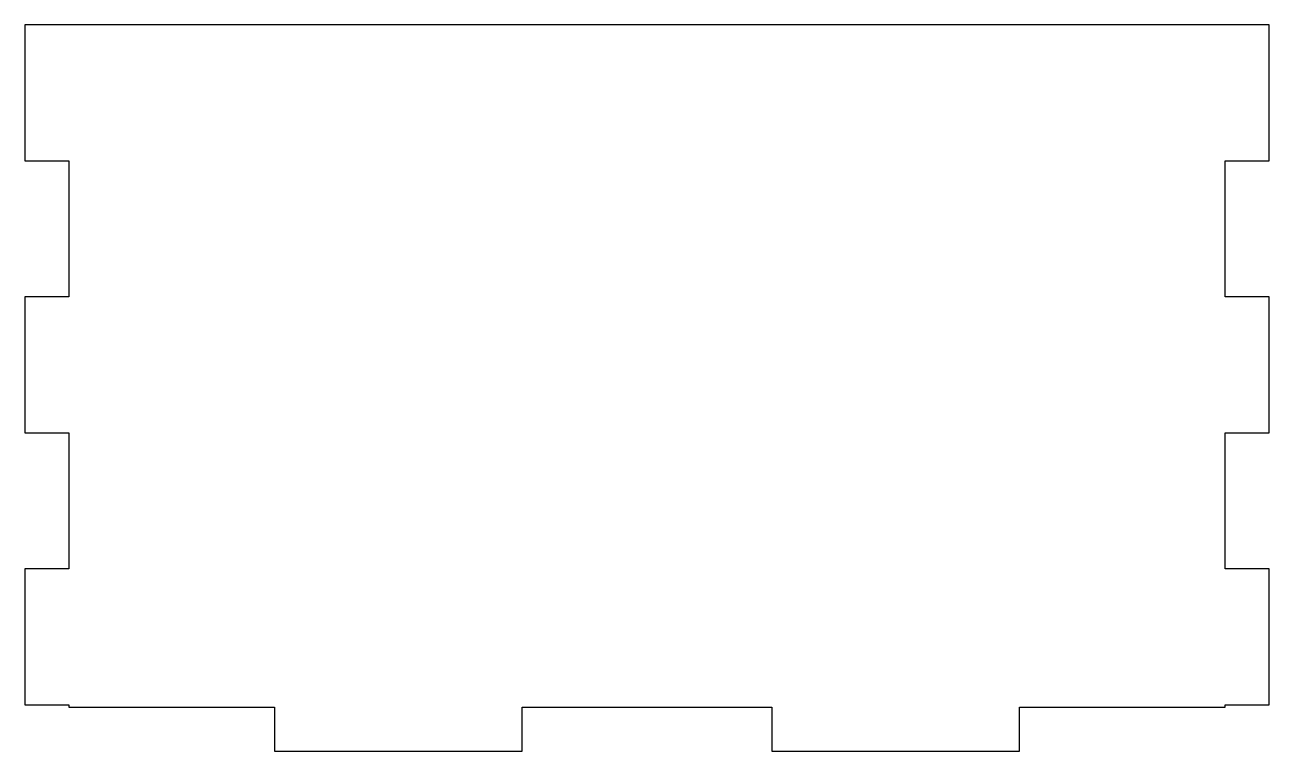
# Model space of a CAD drawing. Header units: millimetres. Extents: x -67 to 67, y -178 to -100.
import ezdxf

# ---------------------------------------------------------------- set-up
doc = ezdxf.new("R2010")
doc.units = ezdxf.units.MM
doc.layers.get('0').update_dxf_attribs({"linetype": 'CONTINUOUS'})

msp = doc.modelspace()

# ---------------------------------------------------------------- linework, layer by layer
msp.add_lwpolyline([(40.25, -173.37), (62.5, -173.37), (62.5, -173.12), (67.25, -173.12), (67.25, -158.41), (62.5, -158.41), (62.5, -143.71), (67.25, -143.71), (67.25, -129), (62.5, -129), (62.5, -114.29), (67.25, -114.29), (67.25, -99.59), (-67.25, -99.59), (-67.25, -114.29), (-62.5, -114.29), (-62.5, -129), (-67.25, -129), (-67.25, -143.71), (-62.5, -143.71), (-62.5, -158.41), (-67.25, -158.41), (-67.25, -173.12), (-62.5, -173.12), (-62.5, -173.37), (-40.25, -173.37), (-40.25, -178.12), (-13.5, -178.12), (-13.5, -173.37), (13.5, -173.37), (13.5, -178.12), (40.25, -178.12)], close=True)

doc.saveas('drawing.dxf')
